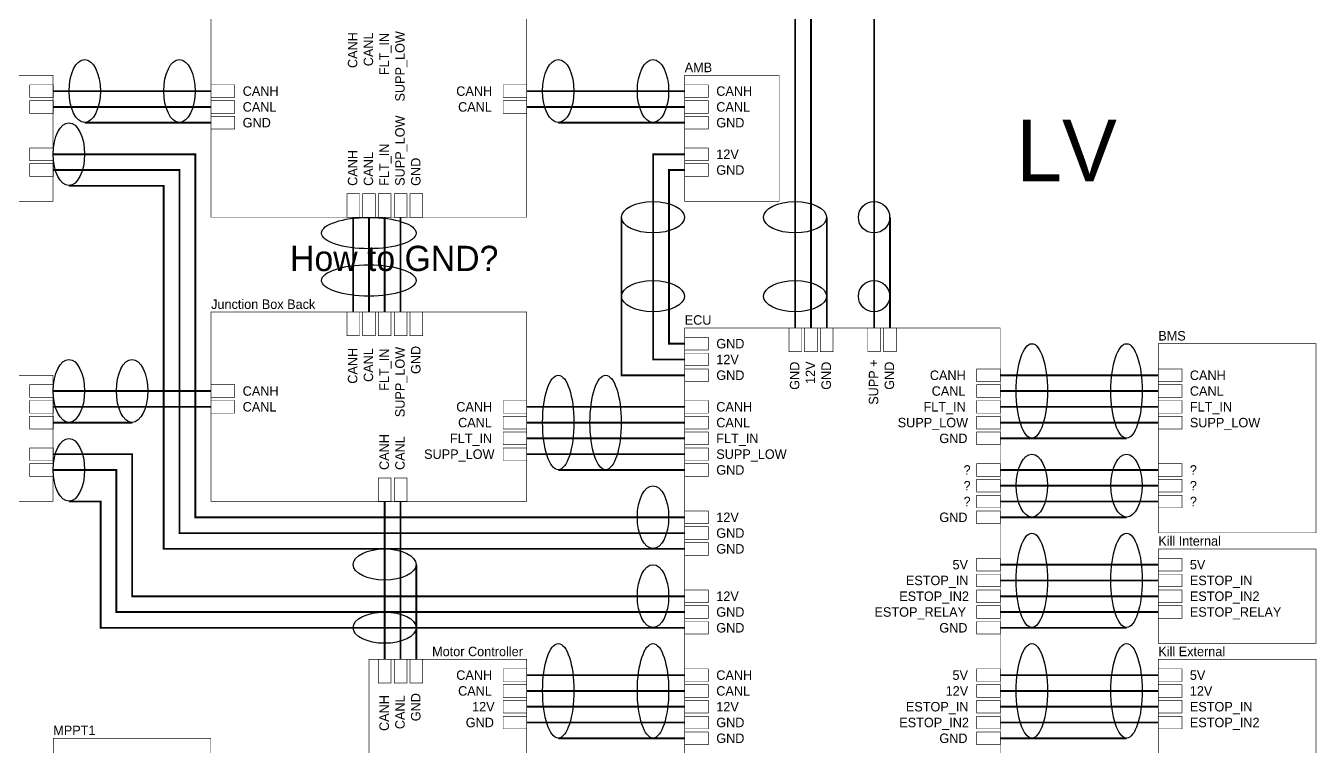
# Model space of a CAD drawing. Header units: millimetres. Extents: x 0 to 22.3, y 0 to 15.7.
# Drawn here: x 4.83 to 13, y 5.65 to 10.21 of the extents above; entities that cross this region are included whole.
import ezdxf

# ---------------------------------------------------------------- set-up
doc = ezdxf.new("R2010")
doc.units = ezdxf.units.MM
doc.header["$MEASUREMENT"] = 0
doc.layers.add('Sheet', color=255, linetype='Continuous')

msp = doc.modelspace()

# ---------------------------------------------------------------- linework, layer by layer
at = {"layer": 'Sheet'}
for points, const_width in [([(10.2, 8.3), (10.2, 11.3), (8, 11.3)], 0.0118), ([(8, 11.1), (9.8, 11.1), (9.8, 8.3)], 0.0118), ([(8, 11), (9.7, 11), (9.7, 8.3)], 0.0118), ([(6, 10.4), (7.9984, 10.4), (7.9984, 9.0016), (6, 9.0016), (6, 10.4)], 0.0039), ([(4, 9.9), (4.9983, 9.9), (4.9983, 9.1017), (4, 9.1017), (4, 9.9)], 0.0039), ([(9, 9.9), (9.5983, 9.9), (9.5983, 9.1017), (9, 9.1017), (9, 9.9)], 0.0039), ([(5, 9.8), (6, 9.8)], 0.0118), ([(8, 9.8), (9, 9.8)], 0.0118), ([(6, 9.7), (5, 9.7)], 0.0118), ([(8, 9.7), (9, 9.7)], 0.0118), ([(6, 9.6), (5.2, 9.6)], 0.0118), ([(8.2, 9.6), (9, 9.6)], 0.0118), ([(5, 9.4), (5.9, 9.4), (5.9, 7.1), (9, 7.1)], 0.0118), ([(9, 8.1), (8.8, 8.1), (8.8, 9.4), (9, 9.4)], 0.0118), ([(5, 9.3), (5.8, 9.3), (5.8, 7), (9, 7)], 0.0118), ([(9, 9.3), (8.9, 9.3), (8.9, 8.2), (9, 8.2)], 0.0118), ([(9, 6.9), (5.7, 6.9), (5.7, 9.2), (5.1, 9.2)], 0.0118), ([(6.9, 9), (6.9, 8.4)], 0.0118), ([(7, 8.4), (7, 9)], 0.0118), ([(7.1, 9), (7.1, 8.4)], 0.0118), ([(7.2, 8.4), (7.2, 9)], 0.0118), ([(9, 8), (8.6, 8), (8.6, 9)], 0.0118), ([(9.9, 9), (9.9, 8.3)], 0.0118), ([(10.3, 9), (10.3, 8.3)], 0.0118), ([(6, 8.4), (7.9984, 8.4), (7.9984, 7.2017), (6, 7.2017), (6, 8.4)], 0.0039), ([(9, 8.3), (10.9983, 8.3), (10.9983, 4.0017), (9, 4.0017), (9, 8.3)], 0.0039), ([(12, 8.2), (12.9984, 8.2), (12.9984, 7.0017), (12, 7.0017), (12, 8.2)], 0.0039), ([(4, 8), (4.9983, 8), (4.9983, 7.2017), (4, 7.2017), (4, 8)], 0.0039), ([(12, 8), (11, 8)], 0.0118), ([(5, 7.9), (6, 7.9)], 0.0118), ([(12, 7.9), (11, 7.9)], 0.0118), ([(6, 7.8), (5, 7.8)], 0.0118), ([(8, 7.8), (9, 7.8)], 0.0118), ([(11, 7.8), (12, 7.8)], 0.0118), ([(5, 7.7), (5.5, 7.7)], 0.0118), ([(9, 7.7), (8, 7.7)], 0.0118), ([(12, 7.7), (11, 7.7)], 0.0118), ([(8, 7.6), (9, 7.6)], 0.0118), ([(11.8, 7.6), (11, 7.6)], 0.0118), ([(5, 7.5), (5.5, 7.5), (5.5, 6.6), (9, 6.6)], 0.0118), ([(9, 7.5), (8, 7.5)], 0.0118), ([(5, 7.4), (5.4, 7.4), (5.4, 6.5), (9, 6.5)], 0.0118), ([(8.2, 7.4), (9, 7.4)], 0.0118), ([(12, 7.4), (11, 7.4)], 0.0118), ([(12, 7.3), (11, 7.3)], 0.0118), ([(9, 6.4), (5.3, 6.4), (5.3, 7.2), (5.1, 7.2)], 0.0118), ([(7.1, 6.2), (7.1, 7.2)], 0.0118), ([(7.2, 7.2), (7.2, 6.2)], 0.0118), ([(12, 7.2), (11, 7.2)], 0.0118), ([(11.8, 7.1), (11, 7.1)], 0.0118), ([(12, 6.9), (12.9984, 6.9), (12.9984, 6.3017), (12, 6.3017), (12, 6.9)], 0.0039), ([(7.3, 6.8), (7.3, 6.2)], 0.0118), ([(11, 6.8), (12, 6.8)], 0.0118), ([(11, 6.7), (12, 6.7)], 0.0118), ([(11, 6.6), (12, 6.6)], 0.0118), ([(11, 6.5), (12, 6.5)], 0.0118), ([(11.8, 6.4), (11, 6.4)], 0.0118), ([(7.0001, 6.2), (7.9984, 6.2), (7.9984, 4.9017), (7.0001, 4.9017), (7.0001, 6.2)], 0.0039), ([(12, 6.2), (12.9984, 6.2), (12.9984, 5.6016), (12, 5.6016), (12, 6.2)], 0.0039), ([(8, 6.1), (9, 6.1)], 0.0118), ([(11, 6.1), (12, 6.1)], 0.0118), ([(9, 6), (8, 6)], 0.0118), ([(12, 6), (11, 6)], 0.0118), ([(8, 5.9), (9, 5.9)], 0.0118), ([(11, 5.9), (12, 5.9)], 0.0118), ([(9, 5.8), (8, 5.8)], 0.0118), ([(12, 5.8), (11, 5.8)], 0.0118), ([(5, 5.7), (5.9983, 5.7), (5.9983, 5.4016), (5, 5.4016), (5, 5.7)], 0.0039), ([(8.2, 5.7), (9, 5.7)], 0.0118), ([(11.8, 5.7), (11, 5.7)], 0.0118)]:
    msp.add_lwpolyline(points, dxfattribs=dict(at, const_width=const_width))
at = {"layer": 'Sheet', "const_width": 0.0039}
for points in [[(5, 9.76), (4.85, 9.76), (4.85, 9.84), (5, 9.84), (5, 9.76)], [(5, 9.84), (5, 9.76), (4.85, 9.76), (4.85, 9.84), (5, 9.84)], [(6.15, 9.76), (6, 9.76), (6, 9.84), (6.15, 9.84), (6.15, 9.76)], [(6.15, 9.84), (6.15, 9.76), (6, 9.76), (6, 9.84), (6.15, 9.84)], [(8, 9.76), (7.85, 9.76), (7.85, 9.84), (8, 9.84), (8, 9.76)], [(8, 9.84), (8, 9.76), (7.85, 9.76), (7.85, 9.84), (8, 9.84)], [(9.15, 9.76), (9, 9.76), (9, 9.84), (9.15, 9.84), (9.15, 9.76)], [(9.15, 9.84), (9.15, 9.76), (9, 9.76), (9, 9.84), (9.15, 9.84)], [(5, 9.66), (4.85, 9.66), (4.85, 9.74), (5, 9.74), (5, 9.66)], [(5, 9.74), (5, 9.66), (4.85, 9.66), (4.85, 9.74), (5, 9.74)], [(6.15, 9.66), (6, 9.66), (6, 9.74), (6.15, 9.74), (6.15, 9.66)], [(6.15, 9.74), (6.15, 9.66), (6, 9.66), (6, 9.74), (6.15, 9.74)], [(8, 9.66), (7.85, 9.66), (7.85, 9.74), (8, 9.74), (8, 9.66)], [(8, 9.74), (8, 9.66), (7.85, 9.66), (7.85, 9.74), (8, 9.74)], [(9.15, 9.66), (9, 9.66), (9, 9.74), (9.15, 9.74), (9.15, 9.66)], [(9.15, 9.74), (9.15, 9.66), (9, 9.66), (9, 9.74), (9.15, 9.74)], [(6.15, 9.56), (6, 9.56), (6, 9.64), (6.15, 9.64), (6.15, 9.56)], [(6.15, 9.64), (6.15, 9.56), (6, 9.56), (6, 9.64), (6.15, 9.64)], [(9.15, 9.56), (9, 9.56), (9, 9.64), (9.15, 9.64), (9.15, 9.56)], [(9.15, 9.64), (9.15, 9.56), (9, 9.56), (9, 9.64), (9.15, 9.64)], [(5, 9.36), (4.85, 9.36), (4.85, 9.44), (5, 9.44), (5, 9.36)], [(5, 9.44), (5, 9.36), (4.85, 9.36), (4.85, 9.44), (5, 9.44)], [(9.15, 9.36), (9, 9.36), (9, 9.44), (9.15, 9.44), (9.15, 9.36)], [(9.15, 9.44), (9.15, 9.36), (9, 9.36), (9, 9.44), (9.15, 9.44)], [(5, 9.26), (4.85, 9.26), (4.85, 9.34), (5, 9.34), (5, 9.26)], [(5, 9.34), (5, 9.26), (4.85, 9.26), (4.85, 9.34), (5, 9.34)], [(9.15, 9.26), (9, 9.26), (9, 9.34), (9.15, 9.34), (9.15, 9.26)], [(9.15, 9.34), (9.15, 9.26), (9, 9.26), (9, 9.34), (9.15, 9.34)], [(6.94, 9), (6.86, 9), (6.86, 9.15), (6.94, 9.15), (6.94, 9)], [(6.86, 9.15), (6.94, 9.15), (6.94, 9), (6.86, 9), (6.86, 9.15)], [(7.04, 9), (6.96, 9), (6.96, 9.15), (7.04, 9.15), (7.04, 9)], [(6.96, 9.15), (7.04, 9.15), (7.04, 9), (6.96, 9), (6.96, 9.15)], [(7.14, 9), (7.06, 9), (7.06, 9.15), (7.14, 9.15), (7.14, 9)], [(7.06, 9.15), (7.14, 9.15), (7.14, 9), (7.06, 9), (7.06, 9.15)], [(7.24, 9), (7.16, 9), (7.16, 9.15), (7.24, 9.15), (7.24, 9)], [(7.16, 9.15), (7.24, 9.15), (7.24, 9), (7.16, 9), (7.16, 9.15)], [(7.34, 9), (7.26, 9), (7.26, 9.15), (7.34, 9.15), (7.34, 9)], [(7.26, 9.15), (7.34, 9.15), (7.34, 9), (7.26, 9), (7.26, 9.15)], [(6.94, 8.25), (6.86, 8.25), (6.86, 8.4), (6.94, 8.4), (6.94, 8.25)], [(6.86, 8.4), (6.94, 8.4), (6.94, 8.25), (6.86, 8.25), (6.86, 8.4)], [(7.04, 8.25), (6.96, 8.25), (6.96, 8.4), (7.04, 8.4), (7.04, 8.25)], [(6.96, 8.4), (7.04, 8.4), (7.04, 8.25), (6.96, 8.25), (6.96, 8.4)], [(7.14, 8.25), (7.06, 8.25), (7.06, 8.4), (7.14, 8.4), (7.14, 8.25)], [(7.06, 8.4), (7.14, 8.4), (7.14, 8.25), (7.06, 8.25), (7.06, 8.4)], [(7.24, 8.25), (7.16, 8.25), (7.16, 8.4), (7.24, 8.4), (7.24, 8.25)], [(7.16, 8.4), (7.24, 8.4), (7.24, 8.25), (7.16, 8.25), (7.16, 8.4)], [(7.34, 8.25), (7.26, 8.25), (7.26, 8.4), (7.34, 8.4), (7.34, 8.25)], [(7.26, 8.4), (7.34, 8.4), (7.34, 8.25), (7.26, 8.25), (7.26, 8.4)], [(9.74, 8.15), (9.66, 8.15), (9.66, 8.3), (9.74, 8.3), (9.74, 8.15)], [(9.66, 8.3), (9.74, 8.3), (9.74, 8.15), (9.66, 8.15), (9.66, 8.3)], [(9.84, 8.15), (9.76, 8.15), (9.76, 8.3), (9.84, 8.3), (9.84, 8.15)], [(9.76, 8.3), (9.84, 8.3), (9.84, 8.15), (9.76, 8.15), (9.76, 8.3)], [(9.94, 8.15), (9.86, 8.15), (9.86, 8.3), (9.94, 8.3), (9.94, 8.15)], [(9.86, 8.3), (9.94, 8.3), (9.94, 8.15), (9.86, 8.15), (9.86, 8.3)], [(10.24, 8.15), (10.16, 8.15), (10.16, 8.3), (10.24, 8.3), (10.24, 8.15)], [(10.16, 8.3), (10.24, 8.3), (10.24, 8.15), (10.16, 8.15), (10.16, 8.3)], [(10.34, 8.15), (10.26, 8.15), (10.26, 8.3), (10.34, 8.3), (10.34, 8.15)], [(10.26, 8.3), (10.34, 8.3), (10.34, 8.15), (10.26, 8.15), (10.26, 8.3)], [(9.15, 8.16), (9, 8.16), (9, 8.24), (9.15, 8.24), (9.15, 8.16)], [(9.15, 8.24), (9.15, 8.16), (9, 8.16), (9, 8.24), (9.15, 8.24)], [(9.15, 8.06), (9, 8.06), (9, 8.14), (9.15, 8.14), (9.15, 8.06)], [(9.15, 8.14), (9.15, 8.06), (9, 8.06), (9, 8.14), (9.15, 8.14)], [(9.15, 7.96), (9, 7.96), (9, 8.04), (9.15, 8.04), (9.15, 7.96)], [(9.15, 8.04), (9.15, 7.96), (9, 7.96), (9, 8.04), (9.15, 8.04)], [(11, 7.96), (10.85, 7.96), (10.85, 8.04), (11, 8.04), (11, 7.96)], [(11, 8.04), (11, 7.96), (10.85, 7.96), (10.85, 8.04), (11, 8.04)], [(12.15, 7.96), (12, 7.96), (12, 8.04), (12.15, 8.04), (12.15, 7.96)], [(12.15, 8.04), (12.15, 7.96), (12, 7.96), (12, 8.04), (12.15, 8.04)], [(5, 7.86), (4.85, 7.86), (4.85, 7.94), (5, 7.94), (5, 7.86)], [(5, 7.94), (5, 7.86), (4.85, 7.86), (4.85, 7.94), (5, 7.94)], [(6.15, 7.86), (6, 7.86), (6, 7.94), (6.15, 7.94), (6.15, 7.86)], [(6.15, 7.94), (6.15, 7.86), (6, 7.86), (6, 7.94), (6.15, 7.94)], [(11, 7.86), (10.85, 7.86), (10.85, 7.94), (11, 7.94), (11, 7.86)], [(11, 7.94), (11, 7.86), (10.85, 7.86), (10.85, 7.94), (11, 7.94)], [(12.15, 7.86), (12, 7.86), (12, 7.94), (12.15, 7.94), (12.15, 7.86)], [(12.15, 7.94), (12.15, 7.86), (12, 7.86), (12, 7.94), (12.15, 7.94)], [(5, 7.76), (4.85, 7.76), (4.85, 7.84), (5, 7.84), (5, 7.76)], [(5, 7.84), (5, 7.76), (4.85, 7.76), (4.85, 7.84), (5, 7.84)], [(6.15, 7.76), (6, 7.76), (6, 7.84), (6.15, 7.84), (6.15, 7.76)], [(6.15, 7.84), (6.15, 7.76), (6, 7.76), (6, 7.84), (6.15, 7.84)], [(8, 7.76), (7.85, 7.76), (7.85, 7.84), (8, 7.84), (8, 7.76)], [(8, 7.84), (8, 7.76), (7.85, 7.76), (7.85, 7.84), (8, 7.84)], [(9.15, 7.76), (9, 7.76), (9, 7.84), (9.15, 7.84), (9.15, 7.76)], [(9.15, 7.84), (9.15, 7.76), (9, 7.76), (9, 7.84), (9.15, 7.84)], [(11, 7.76), (10.85, 7.76), (10.85, 7.84), (11, 7.84), (11, 7.76)], [(11, 7.84), (11, 7.76), (10.85, 7.76), (10.85, 7.84), (11, 7.84)], [(12.15, 7.76), (12, 7.76), (12, 7.84), (12.15, 7.84), (12.15, 7.76)], [(12.15, 7.84), (12.15, 7.76), (12, 7.76), (12, 7.84), (12.15, 7.84)], [(5, 7.66), (4.85, 7.66), (4.85, 7.74), (5, 7.74), (5, 7.66)], [(5, 7.74), (5, 7.66), (4.85, 7.66), (4.85, 7.74), (5, 7.74)], [(8, 7.66), (7.85, 7.66), (7.85, 7.74), (8, 7.74), (8, 7.66)], [(8, 7.74), (8, 7.66), (7.85, 7.66), (7.85, 7.74), (8, 7.74)], [(9.15, 7.66), (9, 7.66), (9, 7.74), (9.15, 7.74), (9.15, 7.66)], [(9.15, 7.74), (9.15, 7.66), (9, 7.66), (9, 7.74), (9.15, 7.74)], [(11, 7.66), (10.85, 7.66), (10.85, 7.74), (11, 7.74), (11, 7.66)], [(11, 7.74), (11, 7.66), (10.85, 7.66), (10.85, 7.74), (11, 7.74)], [(12.15, 7.66), (12, 7.66), (12, 7.74), (12.15, 7.74), (12.15, 7.66)], [(12.15, 7.74), (12.15, 7.66), (12, 7.66), (12, 7.74), (12.15, 7.74)], [(8, 7.56), (7.85, 7.56), (7.85, 7.64), (8, 7.64), (8, 7.56)], [(8, 7.64), (8, 7.56), (7.85, 7.56), (7.85, 7.64), (8, 7.64)], [(9.15, 7.56), (9, 7.56), (9, 7.64), (9.15, 7.64), (9.15, 7.56)], [(9.15, 7.64), (9.15, 7.56), (9, 7.56), (9, 7.64), (9.15, 7.64)], [(11, 7.56), (10.85, 7.56), (10.85, 7.64), (11, 7.64), (11, 7.56)], [(11, 7.64), (11, 7.56), (10.85, 7.56), (10.85, 7.64), (11, 7.64)], [(5, 7.46), (4.85, 7.46), (4.85, 7.54), (5, 7.54), (5, 7.46)], [(5, 7.54), (5, 7.46), (4.85, 7.46), (4.85, 7.54), (5, 7.54)], [(8, 7.46), (7.85, 7.46), (7.85, 7.54), (8, 7.54), (8, 7.46)], [(8, 7.54), (8, 7.46), (7.85, 7.46), (7.85, 7.54), (8, 7.54)], [(9.15, 7.46), (9, 7.46), (9, 7.54), (9.15, 7.54), (9.15, 7.46)], [(9.15, 7.54), (9.15, 7.46), (9, 7.46), (9, 7.54), (9.15, 7.54)], [(5, 7.36), (4.85, 7.36), (4.85, 7.44), (5, 7.44), (5, 7.36)], [(5, 7.44), (5, 7.36), (4.85, 7.36), (4.85, 7.44), (5, 7.44)], [(9.15, 7.36), (9, 7.36), (9, 7.44), (9.15, 7.44), (9.15, 7.36)], [(9.15, 7.44), (9.15, 7.36), (9, 7.36), (9, 7.44), (9.15, 7.44)], [(11, 7.36), (10.85, 7.36), (10.85, 7.44), (11, 7.44), (11, 7.36)], [(11, 7.44), (11, 7.36), (10.85, 7.36), (10.85, 7.44), (11, 7.44)], [(12.15, 7.36), (12, 7.36), (12, 7.44), (12.15, 7.44), (12.15, 7.36)], [(12.15, 7.44), (12.15, 7.36), (12, 7.36), (12, 7.44), (12.15, 7.44)], [(7.14, 7.2), (7.06, 7.2), (7.06, 7.35), (7.14, 7.35), (7.14, 7.2)], [(7.06, 7.35), (7.14, 7.35), (7.14, 7.2), (7.06, 7.2), (7.06, 7.35)], [(7.24, 7.2), (7.16, 7.2), (7.16, 7.35), (7.24, 7.35), (7.24, 7.2)], [(7.16, 7.35), (7.24, 7.35), (7.24, 7.2), (7.16, 7.2), (7.16, 7.35)], [(11, 7.26), (10.85, 7.26), (10.85, 7.34), (11, 7.34), (11, 7.26)], [(11, 7.34), (11, 7.26), (10.85, 7.26), (10.85, 7.34), (11, 7.34)], [(12.15, 7.26), (12, 7.26), (12, 7.34), (12.15, 7.34), (12.15, 7.26)], [(12.15, 7.34), (12.15, 7.26), (12, 7.26), (12, 7.34), (12.15, 7.34)], [(11, 7.16), (10.85, 7.16), (10.85, 7.24), (11, 7.24), (11, 7.16)], [(11, 7.24), (11, 7.16), (10.85, 7.16), (10.85, 7.24), (11, 7.24)], [(12.15, 7.16), (12, 7.16), (12, 7.24), (12.15, 7.24), (12.15, 7.16)], [(12.15, 7.24), (12.15, 7.16), (12, 7.16), (12, 7.24), (12.15, 7.24)], [(9.15, 7.06), (9, 7.06), (9, 7.14), (9.15, 7.14), (9.15, 7.06)], [(9.15, 7.14), (9.15, 7.06), (9, 7.06), (9, 7.14), (9.15, 7.14)], [(11, 7.06), (10.85, 7.06), (10.85, 7.14), (11, 7.14), (11, 7.06)], [(11, 7.14), (11, 7.06), (10.85, 7.06), (10.85, 7.14), (11, 7.14)], [(9.15, 6.96), (9, 6.96), (9, 7.04), (9.15, 7.04), (9.15, 6.96)], [(9.15, 7.04), (9.15, 6.96), (9, 6.96), (9, 7.04), (9.15, 7.04)], [(9.15, 6.86), (9, 6.86), (9, 6.94), (9.15, 6.94), (9.15, 6.86)], [(9.15, 6.94), (9.15, 6.86), (9, 6.86), (9, 6.94), (9.15, 6.94)], [(11, 6.76), (10.85, 6.76), (10.85, 6.84), (11, 6.84), (11, 6.76)], [(11, 6.84), (11, 6.76), (10.85, 6.76), (10.85, 6.84), (11, 6.84)], [(12.15, 6.76), (12, 6.76), (12, 6.84), (12.15, 6.84), (12.15, 6.76)], [(12.15, 6.84), (12.15, 6.76), (12, 6.76), (12, 6.84), (12.15, 6.84)], [(11, 6.66), (10.85, 6.66), (10.85, 6.74), (11, 6.74), (11, 6.66)], [(11, 6.74), (11, 6.66), (10.85, 6.66), (10.85, 6.74), (11, 6.74)], [(12.15, 6.66), (12, 6.66), (12, 6.74), (12.15, 6.74), (12.15, 6.66)], [(12.15, 6.74), (12.15, 6.66), (12, 6.66), (12, 6.74), (12.15, 6.74)], [(9.15, 6.56), (9, 6.56), (9, 6.64), (9.15, 6.64), (9.15, 6.56)], [(9.15, 6.64), (9.15, 6.56), (9, 6.56), (9, 6.64), (9.15, 6.64)], [(11, 6.56), (10.85, 6.56), (10.85, 6.64), (11, 6.64), (11, 6.56)], [(11, 6.64), (11, 6.56), (10.85, 6.56), (10.85, 6.64), (11, 6.64)], [(12.15, 6.56), (12, 6.56), (12, 6.64), (12.15, 6.64), (12.15, 6.56)], [(12.15, 6.64), (12.15, 6.56), (12, 6.56), (12, 6.64), (12.15, 6.64)], [(9.15, 6.46), (9, 6.46), (9, 6.54), (9.15, 6.54), (9.15, 6.46)], [(9.15, 6.54), (9.15, 6.46), (9, 6.46), (9, 6.54), (9.15, 6.54)], [(11, 6.46), (10.85, 6.46), (10.85, 6.54), (11, 6.54), (11, 6.46)], [(11, 6.54), (11, 6.46), (10.85, 6.46), (10.85, 6.54), (11, 6.54)], [(12.15, 6.46), (12, 6.46), (12, 6.54), (12.15, 6.54), (12.15, 6.46)], [(12.15, 6.54), (12.15, 6.46), (12, 6.46), (12, 6.54), (12.15, 6.54)], [(9.15, 6.36), (9, 6.36), (9, 6.44), (9.15, 6.44), (9.15, 6.36)], [(9.15, 6.44), (9.15, 6.36), (9, 6.36), (9, 6.44), (9.15, 6.44)], [(11, 6.36), (10.85, 6.36), (10.85, 6.44), (11, 6.44), (11, 6.36)], [(11, 6.44), (11, 6.36), (10.85, 6.36), (10.85, 6.44), (11, 6.44)], [(7.14, 6.05), (7.06, 6.05), (7.06, 6.2), (7.14, 6.2), (7.14, 6.05)], [(7.06, 6.2), (7.14, 6.2), (7.14, 6.05), (7.06, 6.05), (7.06, 6.2)], [(7.24, 6.05), (7.16, 6.05), (7.16, 6.2), (7.24, 6.2), (7.24, 6.05)], [(7.16, 6.2), (7.24, 6.2), (7.24, 6.05), (7.16, 6.05), (7.16, 6.2)], [(7.34, 6.05), (7.26, 6.05), (7.26, 6.2), (7.34, 6.2), (7.34, 6.05)], [(7.26, 6.2), (7.34, 6.2), (7.34, 6.05), (7.26, 6.05), (7.26, 6.2)], [(8, 6.06), (7.85, 6.06), (7.85, 6.14), (8, 6.14), (8, 6.06)], [(8, 6.14), (8, 6.06), (7.85, 6.06), (7.85, 6.14), (8, 6.14)], [(9.15, 6.06), (9, 6.06), (9, 6.14), (9.15, 6.14), (9.15, 6.06)], [(9.15, 6.14), (9.15, 6.06), (9, 6.06), (9, 6.14), (9.15, 6.14)], [(11, 6.06), (10.85, 6.06), (10.85, 6.14), (11, 6.14), (11, 6.06)], [(11, 6.14), (11, 6.06), (10.85, 6.06), (10.85, 6.14), (11, 6.14)], [(12.15, 6.06), (12, 6.06), (12, 6.14), (12.15, 6.14), (12.15, 6.06)], [(12.15, 6.14), (12.15, 6.06), (12, 6.06), (12, 6.14), (12.15, 6.14)], [(8, 5.96), (7.85, 5.96), (7.85, 6.04), (8, 6.04), (8, 5.96)], [(8, 6.04), (8, 5.96), (7.85, 5.96), (7.85, 6.04), (8, 6.04)], [(9.15, 5.96), (9, 5.96), (9, 6.04), (9.15, 6.04), (9.15, 5.96)], [(9.15, 6.04), (9.15, 5.96), (9, 5.96), (9, 6.04), (9.15, 6.04)], [(11, 5.96), (10.85, 5.96), (10.85, 6.04), (11, 6.04), (11, 5.96)], [(11, 6.04), (11, 5.96), (10.85, 5.96), (10.85, 6.04), (11, 6.04)], [(12.15, 5.96), (12, 5.96), (12, 6.04), (12.15, 6.04), (12.15, 5.96)], [(12.15, 6.04), (12.15, 5.96), (12, 5.96), (12, 6.04), (12.15, 6.04)], [(8, 5.86), (7.85, 5.86), (7.85, 5.94), (8, 5.94), (8, 5.86)], [(8, 5.94), (8, 5.86), (7.85, 5.86), (7.85, 5.94), (8, 5.94)], [(9.15, 5.86), (9, 5.86), (9, 5.94), (9.15, 5.94), (9.15, 5.86)], [(9.15, 5.94), (9.15, 5.86), (9, 5.86), (9, 5.94), (9.15, 5.94)], [(11, 5.86), (10.85, 5.86), (10.85, 5.94), (11, 5.94), (11, 5.86)], [(11, 5.94), (11, 5.86), (10.85, 5.86), (10.85, 5.94), (11, 5.94)], [(12.15, 5.86), (12, 5.86), (12, 5.94), (12.15, 5.94), (12.15, 5.86)], [(12.15, 5.94), (12.15, 5.86), (12, 5.86), (12, 5.94), (12.15, 5.94)], [(8, 5.76), (7.85, 5.76), (7.85, 5.84), (8, 5.84), (8, 5.76)], [(8, 5.84), (8, 5.76), (7.85, 5.76), (7.85, 5.84), (8, 5.84)], [(9.15, 5.76), (9, 5.76), (9, 5.84), (9.15, 5.84), (9.15, 5.76)], [(9.15, 5.84), (9.15, 5.76), (9, 5.76), (9, 5.84), (9.15, 5.84)], [(11, 5.76), (10.85, 5.76), (10.85, 5.84), (11, 5.84), (11, 5.76)], [(11, 5.84), (11, 5.76), (10.85, 5.76), (10.85, 5.84), (11, 5.84)], [(12.15, 5.76), (12, 5.76), (12, 5.84), (12.15, 5.84), (12.15, 5.76)], [(12.15, 5.84), (12.15, 5.76), (12, 5.76), (12, 5.84), (12.15, 5.84)], [(9.15, 5.66), (9, 5.66), (9, 5.74), (9.15, 5.74), (9.15, 5.66)], [(9.15, 5.74), (9.15, 5.66), (9, 5.66), (9, 5.74), (9.15, 5.74)], [(11, 5.66), (10.85, 5.66), (10.85, 5.74), (11, 5.74), (11, 5.66)], [(11, 5.74), (11, 5.66), (10.85, 5.66), (10.85, 5.74), (11, 5.74)]]:
    msp.add_lwpolyline(points, close=True, dxfattribs=at)
at = {"layer": 'Sheet'}
for centre, major_axis, ratio in [((5.1991, 9.8008), (0, 0.1992), 0.49793), ((5.7992, 9.8008), (0, 0.1992), 0.497931), ((8.1992, 9.8008), (0, 0.1992), 0.497931), ((8.7992, 9.8008), (0, 0.1992), 0.497931), ((5.0992, 9.4008), (0, 0.1992), 0.49793), ((8.7992, 9.0008), (0.1992, 0), 0.497879), ((9.6992, 9.0008), (0.1992, 0), 0.497879), ((10.1992, 9.0008), (0, 0.0992), 0.999524), ((6.9992, 8.9008), (0.2992, 0), 0.331457), ((6.9992, 8.6008), (0.2992, 0), 0.331456), ((8.7992, 8.5009), (0.1992, 0), 0.497879), ((9.6992, 8.5009), (0.1992, 0), 0.497879), ((10.1992, 8.5009), (0, 0.0992), 0.999524), ((11.1992, 7.9009), (0, 0.2992), 0.331491), ((11.7991, 7.9009), (0, 0.2992), 0.331491), ((5.0992, 7.9008), (0, 0.1992), 0.49793), ((5.4992, 7.9008), (0, 0.1992), 0.497931), ((8.1992, 7.7009), (0, 0.2992), 0.331491), ((8.4991, 7.7009), (0, 0.2992), 0.331491), ((5.0992, 7.4008), (0, 0.1992), 0.49793), ((11.1992, 7.3008), (0, 0.1992), 0.497931), ((11.7991, 7.3008), (0, 0.1992), 0.497931), ((8.7992, 7.1008), (0, 0.1991), 0.498061), ((11.1992, 6.7008), (0, 0.2992), 0.331491), ((11.7991, 6.7008), (0, 0.2992), 0.331491), ((7.0992, 6.8009), (0.1992, 0), 0.497877), ((8.7992, 6.6008), (0, 0.1992), 0.49793), ((7.0992, 6.4009), (0.1992, 0), 0.497879), ((8.1992, 6.0009), (0, 0.2992), 0.331491), ((8.7992, 6.0009), (0, 0.2992), 0.331491), ((11.1992, 6.0009), (0, 0.2992), 0.331491), ((11.7991, 6.0009), (0, 0.2992), 0.331491)]:
    msp.add_ellipse(centre, major_axis=major_axis, ratio=ratio, dxfattribs=at)

# ---------------------------------------------------------------- texts
for s, p in [('CANH', (6.9263, 9.9463)), ('CANL', (7.0263, 9.9579)), ('FLT_IN', (7.1263, 9.9012)), ('SUPP_LOW', (7.2263, 9.7343)), ('SUPP_LOW', (7.2263, 9.2)), ('CANH', (6.9263, 9.2)), ('CANL', (7.0263, 9.2)), ('FLT_IN', (7.1263, 9.2)), ('GND', (7.3263, 9.2)), ('SUPP_LOW', (7.2263, 7.7343)), ('GND', (7.3263, 8.008)), ('CANH', (6.9263, 7.9463)), ('CANL', (7.0263, 7.9579)), ('FLT_IN', (7.1263, 7.9012)), ('SUPP +', (10.2263, 7.8129)), ('GND', (9.7263, 7.908)), ('12V', (9.8263, 7.9448)), ('GND', (9.9263, 7.908)), ('GND', (10.3263, 7.908)), ('CANH', (7.1263, 7.4)), ('CANL', (7.2263, 7.4)), ('CANL', (7.2263, 5.7579)), ('GND', (7.3263, 5.808)), ('CANH', (7.1263, 5.7463))]:
    msp.add_text(s, height=0.06, rotation=90, dxfattribs=at).set_placement(p)
for s, height, p in [('AMB', 0.06, (9, 9.9202)), ('CANH', 0.06, (6.2, 9.7702)), ('CANH', 0.06, (7.5529, 9.7702)), ('CANH', 0.06, (9.2, 9.7702)), ('CANL', 0.06, (6.2, 9.6702)), ('CANL', 0.06, (7.5646, 9.6702)), ('CANL', 0.06, (9.2, 9.6702)), ('GND', 0.06, (6.2, 9.5702)), ('GND', 0.06, (9.2, 9.5702)), ('LV', 0.39, (11.1, 9.2293)), ('12V', 0.06, (9.2, 9.3702)), ('GND', 0.06, (9.2, 9.2702)), ('How to GND?', 0.16, (6.5, 8.6604)), ('Junction Box Back', 0.06, (6, 8.4202)), ('ECU', 0.06, (9, 8.3202)), ('BMS', 0.06, (12, 8.2202)), ('GND', 0.06, (9.2, 8.1702)), ('12V', 0.06, (9.2, 8.0702)), ('GND', 0.06, (9.2, 7.9702)), ('CANH', 0.06, (10.5529, 7.9702)), ('CANH', 0.06, (12.2, 7.9702)), ('CANH', 0.06, (6.2, 7.8702)), ('CANL', 0.06, (10.5646, 7.8702)), ('CANL', 0.06, (12.2, 7.8702)), ('CANL', 0.06, (6.2, 7.7702)), ('CANH', 0.06, (7.5529, 7.7702)), ('CANH', 0.06, (9.2, 7.7702)), ('FLT_IN', 0.06, (10.5129, 7.7702)), ('FLT_IN', 0.06, (12.2, 7.7702)), ('CANL', 0.06, (7.5646, 7.6702)), ('CANL', 0.06, (9.2, 7.6702)), ('SUPP_LOW', 0.06, (10.3493, 7.6702)), ('SUPP_LOW', 0.06, (12.2, 7.6702)), ('FLT_IN', 0.06, (7.5129, 7.5702)), ('FLT_IN', 0.06, (9.2, 7.5702)), ('GND', 0.06, (10.613, 7.5702)), ('SUPP_LOW', 0.06, (7.3493, 7.4702)), ('SUPP_LOW', 0.06, (9.2, 7.4702)), ('GND', 0.06, (9.2, 7.3702)), ('?', 0.06, (10.7666, 7.3702)), ('?', 0.06, (12.2, 7.3702)), ('?', 0.06, (10.7666, 7.2702)), ('?', 0.06, (12.2, 7.2702)), ('?', 0.06, (10.7666, 7.1702)), ('?', 0.06, (12.2, 7.1702)), ('12V', 0.06, (9.2, 7.0702)), ('GND', 0.06, (10.613, 7.0702)), ('GND', 0.06, (9.2, 6.9702)), ('Kill Internal', 0.06, (12, 6.9202)), ('GND', 0.06, (9.2, 6.8702)), ('5V', 0.06, (10.6965, 6.7702)), ('5V', 0.06, (12.2, 6.7702)), ('ESTOP_IN', 0.06, (10.401, 6.6702)), ('ESTOP_IN', 0.06, (12.2, 6.6702)), ('12V', 0.06, (9.2, 6.5702)), ('ESTOP_IN2', 0.06, (10.3593, 6.5702)), ('ESTOP_IN2', 0.06, (12.2, 6.5702)), ('GND', 0.06, (9.2, 6.4702)), ('ESTOP_RELAY', 0.06, (10.2024, 6.4702)), ('ESTOP_RELAY', 0.06, (12.2, 6.4702)), ('GND', 0.06, (9.2, 6.3702)), ('GND', 0.06, (10.613, 6.3702)), ('Motor Controller', 0.06, (7.4, 6.2202)), ('Kill External', 0.06, (12, 6.2202)), ('CANH', 0.06, (7.5529, 6.0702)), ('CANH', 0.06, (9.2, 6.0702)), ('5V', 0.06, (10.6965, 6.0702)), ('5V', 0.06, (12.2, 6.0702)), ('CANL', 0.06, (7.5646, 5.9702)), ('CANL', 0.06, (9.2, 5.9702)), ('12V', 0.06, (10.6531, 5.9702)), ('12V', 0.06, (12.2, 5.9702)), ('12V', 0.06, (7.6531, 5.8702)), ('12V', 0.06, (9.2, 5.8702)), ('ESTOP_IN', 0.06, (10.401, 5.8702)), ('ESTOP_IN', 0.06, (12.2, 5.8702)), ('GND', 0.06, (7.613, 5.7702)), ('GND', 0.06, (9.2, 5.7702)), ('ESTOP_IN2', 0.06, (10.3593, 5.7702)), ('ESTOP_IN2', 0.06, (12.2, 5.7702)), ('MPPT1', 0.06, (5, 5.7202)), ('GND', 0.06, (9.2, 5.6702)), ('GND', 0.06, (10.613, 5.6702))]:
    msp.add_text(s, height=height, dxfattribs=at).set_placement(p)

doc.saveas('drawing.dxf')
